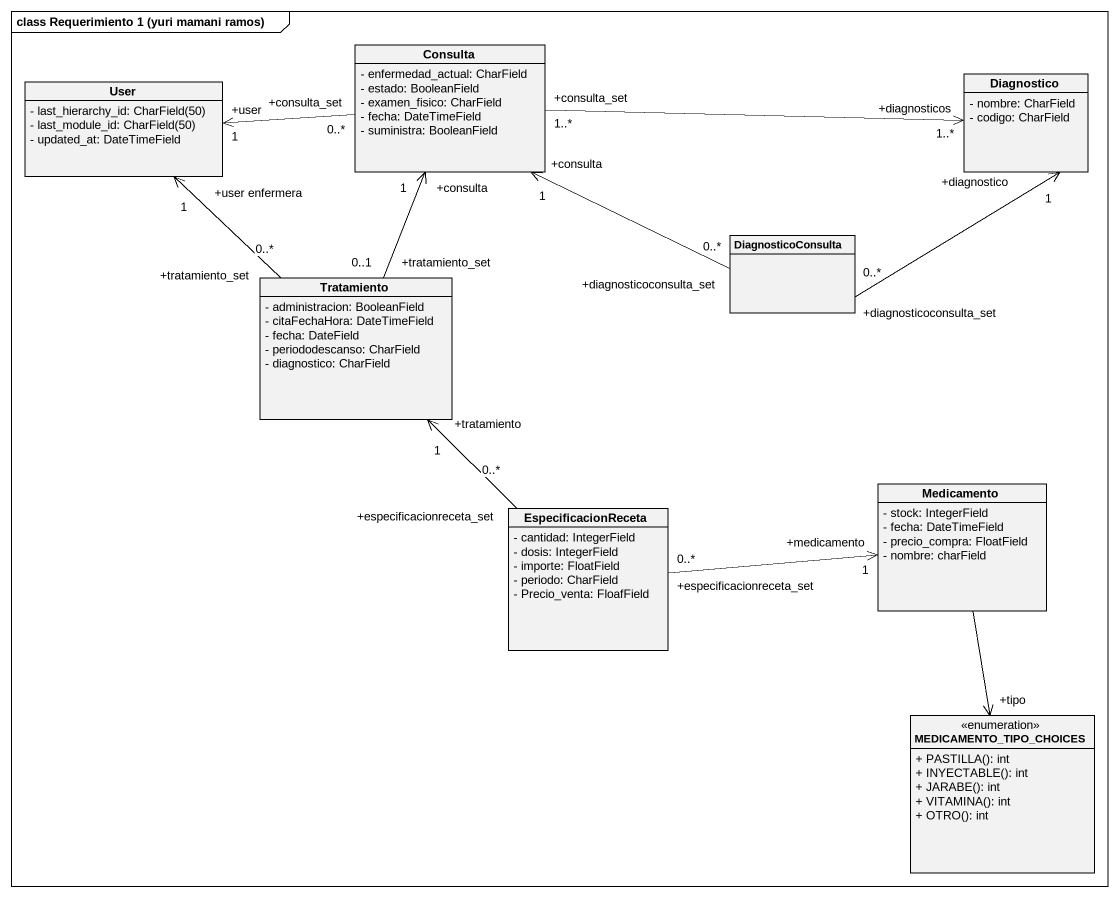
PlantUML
@startuml
mainframe class Requerimiento 1 (yuri mamani ramos)
hide circle
hide empty members
skinparam classAttributeIconSize 0
class Consulta {
  - enfermedad_actual: CharField
  - estado: BooleanField
  - examen_fisico: CharField
  - fecha: DateTimeField
  - suministra: BooleanField
}
class User {
  {field} - last_hierarchy_id: CharField(50)
  {field} - last_module_id: CharField(50)
  - updated_at: DateTimeField
}
class Diagnostico {
  - nombre: CharField
  - codigo: CharField
}
class DiagnosticoConsulta
class Tratamiento {
  - administracion: BooleanField
  - citaFechaHora: DateTimeField
  - fecha: DateField
  - periododescanso: CharField
  - diagnostico: CharField
}
class EspecificacionReceta {
  - cantidad: IntegerField
  - dosis: IntegerField
  - importe: FloatField
  - periodo: CharField
  - Precio_venta: FloafField
}
class Medicamento {
  - stock: IntegerField
  - fecha: DateTimeField
  - precio_compra: FloatField
  - nombre: charField
}
enum MEDICAMENTO_TIPO_CHOICES {
  + PASTILLA(): int
  + INYECTABLE(): int
  + JARABE(): int
  + VITAMINA(): int
  + OTRO(): int
}
Consulta "+consulta_set\n0..*" -left-> "+user\n1" User
Consulta "+consulta_set\n1..*" -right-> "+diagnosticos\n1..*" Diagnostico
DiagnosticoConsulta "+diagnosticoconsulta_set\n0..*" -left-> "+consulta\n1" Consulta
DiagnosticoConsulta "+diagnosticoconsulta_set\n0..*" -up-> "+diagnostico\n1" Diagnostico
Tratamiento "+tratamiento_set\n0..1" -up-> "+consulta\n1" Consulta
Tratamiento "+tratamiento_set\n0..*" -up-> "+user enfermera\n1" User
EspecificacionReceta "+especificacionreceta_set\n0..*" -up-> "+tratamiento\n1" Tratamiento
EspecificacionReceta "+especificacionreceta_set\n0..*" -right-> "+medicamento\n1" Medicamento
Medicamento --> "+tipo" MEDICAMENTO_TIPO_CHOICES
@enduml
